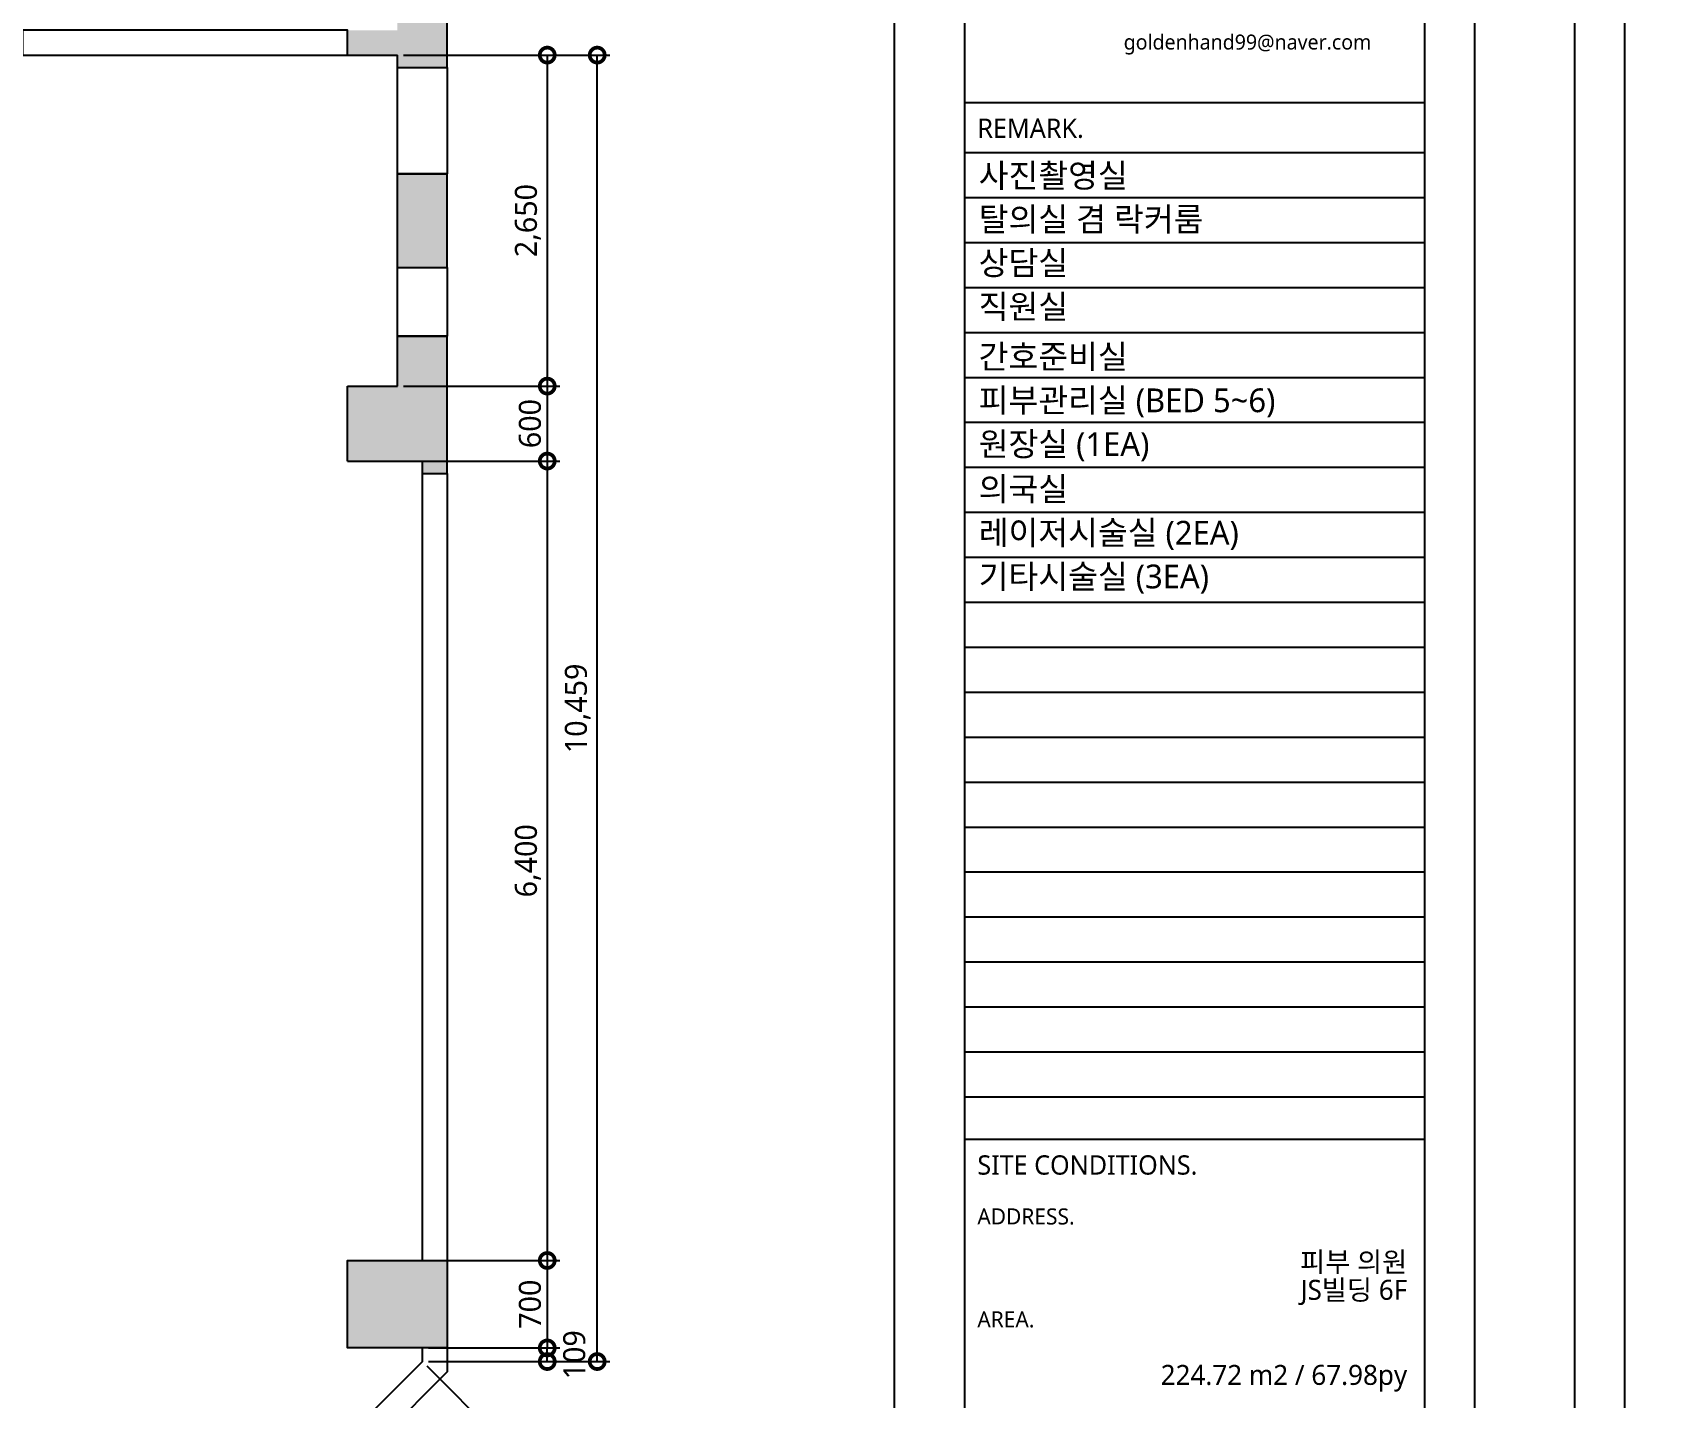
# Model space of a CAD drawing. Extents: x 11477420 to 23072185, y -28506554 to -14238804.
# Drawn here: x 11500275 to 11513284, y -14255989 to -14245053 of the extents above; entities that cross this region are included whole.
import ezdxf
from ezdxf.enums import TextEntityAlignment as Align

# ---------------------------------------------------------------- set-up
doc = ezdxf.new("R2010")
doc.units = 0
doc.header["$LTSCALE"] = 50
doc.header["$MEASUREMENT"] = 0
doc.layers.get('0').update_dxf_attribs({"linetype": 'CONTINUOUS'})
doc.layers.get('DEFPOINTS').update_dxf_attribs({"linetype": 'CONTINUOUS'})
for name, color, linetype in [('07-DIM WAL', 5, 'CONTINUOUS'), ('2.글자선', 60, 'CONTINUOUS'), ('2CONTINUOUS', 2, 'CONTINUOUS'), ('3.기호.계단선', 30, 'CONTINUOUS'), ('8', 8, 'CONTINUOUS'), ('C-WIN', 4, 'CONTINUOUS'), ('F-SYM', 7, 'CONTINUOUS'), ('FORM(YOURNAME)-11', 1, 'CONTINUOUS')]:
    doc.layers.add(name, color=color, linetype=linetype)
doc.layers.add('Arch', color=8, linetype='CONTINUOUS', lineweight=0)
doc.styles.add('DAWIN', font='NanumSquareR.ttf')
doc.styles.add('YOURNAME', font='HY울릉도M.TTF')
doc.styles.add('맑은 고딕', font='malgun.ttf')
doc.linetypes.add('BATTING', pattern='A,0.00254,-2.54,[134,ltypeshp.shx,S=2.54,R=0,X=-2.54,Y=0],-5.08,[134,ltypeshp.shx,S=2.54,R=180,X=2.54,Y=0],-2.54', length=10.16254)
doc.dimstyles.new('80', dxfattribs={"dimscale": 80, "dimtxt": 2.2, "dimasz": 3, "dimexe": 1.25, "dimexo": 0.625, "dimtad": 1, "dimdec": 0, "dimzin": 0, "dimdsep": 46, "dimlunit": 6, "dimtxsty": 'DAWIN', "dimblk1": 'DOTSMALL', "dimblk2": 'DOTSMALL', "dimsah": 1, "dimcen": 0.001, "dimclrd": 1, "dimclre": 1, "dimclrt": 3, "dimadec": 0, "dimazin": 0, "dimtfac": 1, "dimtdec": 0, "dimtix": 1, "dimtmove": 2, "dimatfit": 3, "dimldrblk": 'DOTSMALL', "dimfxl": 0, "dimtolj": 1, "dimtzin": 0, "dimarcsym": 0})

# ---------------------------------------------------------------- blocks, each defined once
blk = doc.blocks.new('FORM-PLAN')
at = {"layer": 'DEFPOINTS', "color": 158}
blk.add_line((1346, 54915), (1346, -2085), dxfattribs=at)
for points in [[(-71444, -2285), (10556, -2285), (10556, 55115), (-71444, 55115)], [(-69444, 53115), (-64, 53115), (-64, 1215), (-69444, 1215)]]:
    blk.add_lwpolyline(points, close=True, dxfattribs=at)
at = {"layer": 'FORM(YOURNAME)-11', "color": 14}
for p, q in [((1346, 41093), (10556, 41093)), ((1346, 40093), (10556, 40093)), ((1346, 39193), (10556, 39193)), ((1346, 38293), (10556, 38293)), ((1346, 37393), (10556, 37393)), ((1346, 36493), (10556, 36493)), ((1346, 35593), (10556, 35593)), ((1346, 34693), (10556, 34693)), ((1346, 33793), (10556, 33793)), ((1346, 32893), (10556, 32893)), ((1346, 31993), (10556, 31993)), ((1346, 31093), (10556, 31093)), ((1346, 30193), (10556, 30193)), ((1346, 29293), (10556, 29293)), ((1346, 28393), (10556, 28393)), ((1346, 27493), (10556, 27493)), ((1346, 26593), (10556, 26593)), ((1346, 25693), (10556, 25693)), ((1346, 24793), (10556, 24793)), ((1346, 23893), (10556, 23893)), ((1346, 22993), (10556, 22993)), ((1346, 22093), (10556, 22093)), ((1346, 21193), (10556, 21193)), ((1346, 20344), (10556, 20344))]:
    blk.add_line(p, q, dxfattribs=at)
at = {"layer": 'FORM(YOURNAME)-11', "color": 250}
blk.add_lwpolyline([(-72444, -3285), (11556, -3285), (11556, 56115), (-72444, 56115)], close=True, dxfattribs=at)
at = {"layer": 'FORM(YOURNAME)-11', "color": 14, "style": '맑은 고딕'}
blk.add_text('goldenhand99@naver.com', height=300, dxfattribs=at).set_placement((9487, 42154), align=Align.RIGHT)
for s, height, p in [('REMARK.', 386.1, (1603, 40579)), ('SITE CONDITIONS.', 386.14, (1603, 19829))]:
    blk.add_text(s, height=height, dxfattribs=at).set_placement(p, align=Align.MIDDLE_LEFT)
at = {"layer": 'FORM(YOURNAME)-11', "color": 251, "style": '맑은 고딕'}
for s, p in [('ADDRESS.', (1603, 18799)), ('AREA.', (1603, 16740))]:
    blk.add_text(s, height=321.8, dxfattribs=at).set_placement(p, align=Align.MIDDLE_LEFT)
at = {"layer": 'FORM(YOURNAME)-11', "color": 3, "style": 'YOURNAME'}
for tag, height, p in [('1', 450, (9905, 18188)), ('2', 450, (9905, 17544)), ('3', 450, (9905, 16257)), ('4', 450, (9905, 14326)), ('5', 515, (9905, 12009)), ('6', 515, (9905, 9757)), ('7', 515, (9905, 7504)), ('8', 515, (9905, 5252)), ('9', 515, (9905, 2999)), ('10', 515, (5655, 811)), ('11', 515, (9905, 747)), ('12', 515, (5655, -1441)), ('13', 515, (9905, -1441))]:
    blk.add_attdef(tag, text='', height=height, dxfattribs=at).set_placement(p, align=Align.MIDDLE_RIGHT)
blk = doc.blocks.new('*U527')
at = {"layer": 'F-SYM'}
ref = blk.add_blockref('FORM-PLAN', (11507198, -14262051), dxfattribs=dict(at, xscale=0.4, yscale=0.4, zscale=0.4))
ref.add_attrib('3', '224.72 m2 / 67.98py', dxfattribs={"layer": 'FORM(YOURNAME)-11', "color": 3, "height": 160, "style": '맑은 고딕'}).set_placement((11511280, -14255720), align=Align.TOP_RIGHT)
ref.add_attrib('2', 'JS빌딩 6F', dxfattribs={"layer": 'FORM(YOURNAME)-11', "color": 3, "height": 160, "style": '맑은 고딕'}).set_placement((11511280, -14255039), align=Align.TOP_RIGHT)
ref.add_attrib('1', '피부 의원', dxfattribs={"layer": 'FORM(YOURNAME)-11', "color": 3, "height": 160, "style": '맑은 고딕'}).set_placement((11511280, -14254816), align=Align.TOP_RIGHT)
blk = doc.blocks.new('_DOTSMALL')
at = {"color": 0, "linetype": 'ByBlock', "const_width": 0.5}
blk.add_lwpolyline([(-0.0625, 0, 1), (0.0625, 0, 1)], format="xyb", close=True, dxfattribs=at)
blk = doc.blocks.new('*D20')
at = {"layer": '07-DIM WAL', "color": 1, "lineweight": -2, "ltscale": 30}
for p, q in [((11503246, -14245234), (11504496, -14245234)), ((11504396, -14245234), (11504396, -14247884)), ((11503246, -14247884), (11504496, -14247884))]:
    blk.add_line(p, q, dxfattribs=at)
at = {"layer": 'DEFPOINTS', "color": 0, "ltscale": 30}
for p in [(11503196, -14245234), (11503196, -14247884), (11504396, -14247884)]:
    blk.add_point(p, dxfattribs=at)
at = {"layer": '07-DIM WAL', "color": 1, "lineweight": -2, "ltscale": 30, "xscale": 240, "yscale": 240, "zscale": 240}
for p, rotation in [((11504396, -14245234), 90), ((11504396, -14247884), 270)]:
    blk.add_blockref('_DOTSMALL', p, dxfattribs=dict(at, rotation=rotation))
at = {"layer": '07-DIM WAL', "color": 3, "ltscale": 30, "insert": (11504241, -14246559), "char_height": 176, "attachment_point": 5, "rotation": 90, "style": 'DAWIN'}
blk.add_mtext('\\A1;2,650', dxfattribs=at)
blk = doc.blocks.new('*D21')
at = {"layer": '07-DIM WAL', "color": 1, "lineweight": -2, "ltscale": 30}
for p, q in [((11503246, -14247884), (11504496, -14247884)), ((11504396, -14247884), (11504396, -14248484)), ((11503246, -14248484), (11504496, -14248484))]:
    blk.add_line(p, q, dxfattribs=at)
at = {"layer": 'DEFPOINTS', "color": 0, "ltscale": 30}
for p in [(11503196, -14247884), (11503196, -14248484), (11504396, -14248484)]:
    blk.add_point(p, dxfattribs=at)
at = {"layer": '07-DIM WAL', "color": 1, "lineweight": -2, "ltscale": 30, "xscale": 240, "yscale": 240, "zscale": 240}
for p, rotation in [((11504396, -14247884), 90), ((11504396, -14248484), 270)]:
    blk.add_blockref('_DOTSMALL', p, dxfattribs=dict(at, rotation=rotation))
at = {"layer": '07-DIM WAL', "color": 3, "ltscale": 30, "insert": (11504258, -14248184), "char_height": 176, "attachment_point": 5, "rotation": 90, "style": 'DAWIN'}
blk.add_mtext('\\A1;600', dxfattribs=at)
blk = doc.blocks.new('*D22')
at = {"layer": '07-DIM WAL', "color": 1, "lineweight": -2, "ltscale": 30}
for p, q in [((11503446, -14248484), (11504496, -14248484)), ((11504396, -14248484), (11504396, -14254884)), ((11503446, -14254884), (11504496, -14254884))]:
    blk.add_line(p, q, dxfattribs=at)
at = {"layer": 'DEFPOINTS', "color": 0, "ltscale": 30}
for p in [(11503396, -14248484), (11503396, -14254884), (11504396, -14254884)]:
    blk.add_point(p, dxfattribs=at)
at = {"layer": '07-DIM WAL', "color": 1, "lineweight": -2, "ltscale": 30, "xscale": 240, "yscale": 240, "zscale": 240}
for p, rotation in [((11504396, -14248484), 90), ((11504396, -14254884), 270)]:
    blk.add_blockref('_DOTSMALL', p, dxfattribs=dict(at, rotation=rotation))
at = {"layer": '07-DIM WAL', "color": 3, "ltscale": 30, "insert": (11504241, -14251684), "char_height": 176, "attachment_point": 5, "rotation": 90, "style": 'DAWIN'}
blk.add_mtext('\\A1;6,400', dxfattribs=at)
blk = doc.blocks.new('*D23')
at = {"layer": '07-DIM WAL', "color": 1, "lineweight": -2, "ltscale": 30}
for p, q in [((11503446, -14254884), (11504496, -14254884)), ((11504396, -14254884), (11504396, -14255584)), ((11503446, -14255584), (11504496, -14255584))]:
    blk.add_line(p, q, dxfattribs=at)
at = {"layer": 'DEFPOINTS', "color": 0, "ltscale": 30}
for p in [(11503396, -14254884), (11503396, -14255584), (11504396, -14255584)]:
    blk.add_point(p, dxfattribs=at)
at = {"layer": '07-DIM WAL', "color": 1, "lineweight": -2, "ltscale": 30, "xscale": 240, "yscale": 240, "zscale": 240}
for p, rotation in [((11504396, -14254884), 90), ((11504396, -14255584), 270)]:
    blk.add_blockref('_DOTSMALL', p, dxfattribs=dict(at, rotation=rotation))
at = {"layer": '07-DIM WAL', "color": 3, "ltscale": 30, "insert": (11504258, -14255234), "char_height": 176, "attachment_point": 5, "rotation": 90, "style": 'DAWIN'}
blk.add_mtext('\\A1;700', dxfattribs=at)
blk = doc.blocks.new('*D24')
at = {"layer": '07-DIM WAL', "color": 1, "lineweight": -2, "ltscale": 30}
for p, q in [((11503446, -14255584), (11504496, -14255584)), ((11504396, -14255693), (11504396, -14255584)), ((11503446, -14255693), (11504496, -14255693))]:
    blk.add_line(p, q, dxfattribs=at)
at = {"layer": 'DEFPOINTS', "color": 0, "ltscale": 30}
for p in [(11503396, -14255584), (11504396, -14255584), (11503396, -14255693)]:
    blk.add_point(p, dxfattribs=at)
at = {"layer": '07-DIM WAL', "color": 1, "lineweight": -2, "ltscale": 30, "xscale": 240, "yscale": 240, "zscale": 240}
for p, rotation in [((11504396, -14255584), 90), ((11504396, -14255693), 270)]:
    blk.add_blockref('_DOTSMALL', p, dxfattribs=dict(at, rotation=rotation))
at = {"layer": '07-DIM WAL', "color": 3, "ltscale": 30, "insert": (11504613, -14255639), "char_height": 176, "attachment_point": 5, "rotation": 90, "style": 'DAWIN'}
blk.add_mtext('\\A1;109', dxfattribs=at)
blk = doc.blocks.new('*D29')
at = {"layer": '07-DIM WAL', "color": 1, "lineweight": -2, "ltscale": 30}
for p, q in [((11503431, -14255728), (11504144, -14256441)), ((11501032, -14259412), (11504074, -14256370)), ((11500390, -14258770), (11501103, -14259483))]:
    blk.add_line(p, q, dxfattribs=at)
at = {"layer": 'DEFPOINTS', "color": 0, "ltscale": 30}
for p in [(11503396, -14255693), (11504074, -14256370), (11500355, -14258734)]:
    blk.add_point(p, dxfattribs=at)
at = {"layer": '07-DIM WAL', "color": 1, "lineweight": -2, "ltscale": 30, "xscale": 240, "yscale": 240, "zscale": 240}
for p, rotation in [((11504074, -14256370), 45), ((11501032, -14259412), 225)]:
    blk.add_blockref('_DOTSMALL', p, dxfattribs=dict(at, rotation=rotation))
at = {"layer": '07-DIM WAL', "color": 3, "ltscale": 30, "insert": (11502443, -14257782), "char_height": 176, "attachment_point": 5, "rotation": 45, "style": 'DAWIN'}
blk.add_mtext('\\A1;4,301', dxfattribs=at)
blk = doc.blocks.new('*D34')
at = {"layer": '07-DIM WAL', "color": 1, "lineweight": -2, "ltscale": 30}
for p, q in [((11503296, -14245234), (11504896, -14245234)), ((11504796, -14255693), (11504796, -14245234)), ((11503446, -14255693), (11504896, -14255693))]:
    blk.add_line(p, q, dxfattribs=at)
at = {"layer": 'DEFPOINTS', "color": 0, "ltscale": 30}
for p in [(11503246, -14245234), (11504796, -14245234), (11503396, -14255693)]:
    blk.add_point(p, dxfattribs=at)
at = {"layer": '07-DIM WAL', "color": 1, "lineweight": -2, "ltscale": 30, "xscale": 240, "yscale": 240, "zscale": 240}
for p, rotation in [((11504796, -14245234), 90), ((11504796, -14255693), 270)]:
    blk.add_blockref('_DOTSMALL', p, dxfattribs=dict(at, rotation=rotation))
at = {"layer": '07-DIM WAL', "color": 3, "ltscale": 30, "insert": (11504641, -14250464), "char_height": 176, "attachment_point": 5, "rotation": 90, "style": 'DAWIN'}
blk.add_mtext('\\A1;10,459', dxfattribs=at)
blk = doc.blocks.new('*U528')
at = {"layer": 'F-SYM', "xscale": 0.4, "yscale": 0.4, "zscale": 0.4}
blk.add_blockref('FORM-PLAN', (11541598, -14262051), dxfattribs=at)

msp = doc.modelspace()

# ---------------------------------------------------------------- hatches: boundary and pattern name
at = {"layer": '8', "ltscale": 30}
h = msp.add_hatch(color=256, dxfattribs=at)
h.dxf.hatch_style = 1
h.paths.add_polyline_path([(11503596.1, -14243434.4), (11502796.1, -14243434.4), (11502796.1, -14243634.4), (11502796.1, -14244234.4), (11503196.1, -14244234.4), (11503196.1, -14245034.4), (11502796.1, -14245034.4), (11502796.1, -14245234.4), (11503196.1, -14245234.4), (11503196.1, -14245334.4), (11503596.1, -14245334.4)])
h.paths.add_polyline_path([(11498796.1, -14243434.4), (11482996.1, -14243434.4), (11482996.1, -14258934.4), (11483446.1, -14258934.4), (11483446.1, -14258734.4), (11483196.1, -14258734.4), (11483196.1, -14258284.4), (11483396.1, -14258284.4), (11483396.1, -14257584.4), (11483196.1, -14257584.4), (11483196.1, -14248284.4), (11486096.1, -14248284.4), (11486096.1, -14248084.4), (11483196.1, -14248084.4), (11483196.1, -14243634.4), (11485896.1, -14243634.4), (11485896.1, -14247084.4), (11486096.1, -14247084.4), (11486096.1, -14243634.4), (11491196.1, -14243634.4), (11491196.1, -14246684.4), (11491396.1, -14246684.4), (11491396.1, -14243634.4), (11494596.1, -14243634.4), (11494596.1, -14246684.4), (11494796.1, -14246684.4), (11494796.1, -14245934.4), (11495396.1, -14245934.4), (11495396.1, -14245845), (11495386.1, -14245845), (11495386.1, -14245805), (11495396.1, -14245734.4), (11494796.1, -14245734.4), (11494796.1, -14243634.4), (11496996.1, -14243634.4), (11496996.1, -14245734.4), (11496396.1, -14245734.4), (11496396.1, -14245805), (11496406.1, -14245805), (11496406.1, -14245859.4), (11496396.1, -14245859.4), (11496396.1, -14245934.4), (11497196.1, -14245934.4), (11497196.1, -14245234.4), (11500196.1, -14245234.4), (11500196.1, -14245034.4), (11497196.1, -14245034.4), (11497196.1, -14243634.4), (11498796.1, -14243634.4)])
h.paths.add_polyline_path([(11495496.1, -14248084.4), (11490246.1, -14248084.4), (11490246.1, -14248534.4), (11490996.1, -14248534.4), (11490996.1, -14248284.4), (11495496.1, -14248284.4)], flags=17)
h.paths.add_polyline_path([(11490846.1, -14257584.4), (11490346.1, -14257584.4), (11490346.1, -14258284.4), (11490846.1, -14258284.4)], flags=17)
h.paths.add_polyline_path([(11498346.1, -14257584.4), (11497846.1, -14257584.4), (11497846.1, -14258284.4), (11498346.1, -14258284.4)], flags=17)
h.paths.add_polyline_path([(11503596.1, -14247484.4), (11503196.1, -14247484.4), (11503196.1, -14247884.4), (11502796.1, -14247884.4), (11502796.1, -14248484.4), (11503396.1, -14248484.4), (11503396.1, -14248584.4), (11503596.1, -14248584.4)])
h.paths.add_polyline_path([(11503596.1, -14246184.4), (11503196.1, -14246184.4), (11503196.1, -14246934.4), (11503596.1, -14246934.4)])
h = msp.add_hatch(color=256, dxfattribs=at)
h.dxf.hatch_style = 1
h.paths.add_polyline_path([(11503596.1, -14254884.4), (11502796.1, -14254884.4), (11502796.1, -14255584.4), (11503596.1, -14255584.4)])

# ---------------------------------------------------------------- linework, layer by layer
at = {"layer": '2CONTINUOUS', "ltscale": 30}
for p, q in [((11503596.1, -14245334.4), (11503596.1, -14243434.4)), ((11502796.1, -14245234.4), (11502796.1, -14245034.4)), ((11502796.1, -14245234.4), (11503196.1, -14245234.4)), ((11503196.1, -14245334.4), (11503196.1, -14245234.4)), ((11503196.1, -14245334.4), (11503596.1, -14245334.4)), ((11503196.1, -14246934.4), (11503196.1, -14246184.4)), ((11503196.1, -14246184.4), (11503596.1, -14246184.4)), ((11503596.1, -14246934.4), (11503596.1, -14246184.4)), ((11503196.1, -14246934.4), (11503596.1, -14246934.4)), ((11503196.1, -14247884.4), (11503196.1, -14247484.4)), ((11503196.1, -14247484.4), (11503596.1, -14247484.4)), ((11503596.1, -14248584.4), (11503596.1, -14247484.4)), ((11502796.1, -14247884.4), (11503196.1, -14247884.4)), ((11502796.1, -14248484.4), (11502796.1, -14247884.4)), ((11502796.1, -14248484.4), (11503396.1, -14248484.4)), ((11503396.1, -14248584.4), (11503396.1, -14248484.4)), ((11503396.1, -14248584.4), (11503596.1, -14248584.4))]:
    msp.add_line(p, q, dxfattribs=at)
msp.add_lwpolyline([(11503596.1, -14255584.4), (11502796.1, -14255584.4), (11502796.1, -14254884.4), (11503596.1, -14254884.4)], dxfattribs=at)
at = {"layer": 'Arch', "ltscale": 10}
for points in [[(11483196.1, -14258734.4), (11500354.6, -14258734.4), (11503396.1, -14255693), (11503396.1, -14255584.4), (11502796.1, -14255584.4), (11502796.1, -14254884.4), (11503396.1, -14254884.4), (11503396.1, -14248484.4), (11502796.1, -14248484.4), (11502796.1, -14247884.4), (11503196.1, -14247884.4), (11503196.1, -14245234.4), (11497196.1, -14245234.4)], [(11503196.1, -14247884.4), (11503196.1, -14245234.4), (11497196.1, -14245234.4)]]:
    msp.add_lwpolyline(points, dxfattribs=at)
at = {"layer": 'C-WIN', "ltscale": 30}
for p, q in [((11503396.1, -14254884.4), (11503396.1, -14248584.4)), ((11503596.1, -14248584.4), (11503596.1, -14255775.9)), ((11503396.1, -14255693), (11503396.1, -14255584.4)), ((11503396.1, -14255693), (11500354.6, -14258734.4)), ((11503596.1, -14255775.9), (11500437.5, -14258934.4))]:
    msp.add_line(p, q, dxfattribs=at)
for points in [[(11500196.1, -14245234.4), (11502796.1, -14245234.4), (11502796.1, -14245034.4), (11500196.1, -14245034.4)], [(11503196.1, -14245334.4), (11503596.1, -14245334.4), (11503596.1, -14246184.4), (11503196.1, -14246184.4)], [(11503196.1, -14246934.4), (11503596.1, -14246934.4), (11503596.1, -14247484.4), (11503196.1, -14247484.4)]]:
    msp.add_lwpolyline(points, close=True, dxfattribs=at)

# ---------------------------------------------------------------- block references
at = {"layer": '3.기호.계단선', "linetype": 'BATTING'}
for name in ['*U527', '*U528']:
    msp.add_blockref(name, (0, 0), dxfattribs=at)

# ---------------------------------------------------------------- texts
at = {"layer": '2.글자선', "style": '맑은 고딕'}
for s, height, p in [('사진촬영실', 190.14, (11507849.9, -14246102.8)), ('탈의실 겸 락커룸', 190.14, (11507849.9, -14246452.8)), ('상담실', 190.14, (11507849.9, -14246802.8)), ('직원실', 190.14, (11507849.9, -14247152.8)), ('간호준비실', 190.14, (11507849.9, -14247552.8)), ('피부관리실 (BED 5~6)', 190.138, (11507849.9, -14247902.8)), ('원장실 (1EA)', 190.14, (11507849.9, -14248252.8)), ('의국실', 190.14, (11507849.9, -14248612.8)), ('레이저시술실 (2EA)', 190.138, (11507849.9, -14248962.8)), ('기타시술실 (3EA)', 190.138, (11507849.9, -14249312.8))]:
    msp.add_text(s, height=height, dxfattribs=at).set_placement(p, align=Align.TOP_LEFT)

# ---------------------------------------------------------------- dimensions: what is measured, and where the dimension line sits
at = {"layer": '07-DIM WAL', "ltscale": 30}
for base, p1, p2, picture, middle in [((11504396.1, -14247884.4), (11503196.1, -14245234.4), (11503196.1, -14247884.4), '*D20', (11504241.3, -14246559.4)), ((11504796.1, -14245234.4), (11503396.1, -14255693), (11503246.1, -14245234.4), '*D34', (11504641.3, -14250463.7)), ((11504396.1, -14248484.4), (11503196.1, -14247884.4), (11503196.1, -14248484.4), '*D21', (11504258.1, -14248184.4)), ((11504396.1, -14254884.4), (11503396.1, -14248484.4), (11503396.1, -14254884.4), '*D22', (11504241.3, -14251684.4)), ((11504396.1, -14255584.4), (11503396.1, -14254884.4), (11503396.1, -14255584.4), '*D23', (11504258.1, -14255234.4))]:
    dim = msp.add_linear_dim(base=base, p1=p1, p2=p2, angle=90, dimstyle='80', dxfattribs=at)
    dim.commit()
    dim.dimension.update_dxf_attribs({"geometry": picture, "text_midpoint": middle})
dim = msp.add_linear_dim(base=(11504396.1, -14255584.4), p1=(11503396.1, -14255693), p2=(11503396.1, -14255584.4), angle=90, dimstyle='80', dxfattribs=at)
dim.commit()
dim.dimension.update_dxf_attribs({"geometry": '*D24', "text_midpoint": (11504613, -14255638.7), "dimtype": 160})
dim = msp.add_aligned_dim(p1=(11500354.6, -14258734.4), p2=(11503396.1, -14255693), distance=-958.1, dimstyle='80', dxfattribs=at)
dim.commit()
dim.dimension.update_dxf_attribs({"geometry": '*D29', "text_midpoint": (11502443.4, -14257781.8)})

doc.saveas('drawing.dxf')
